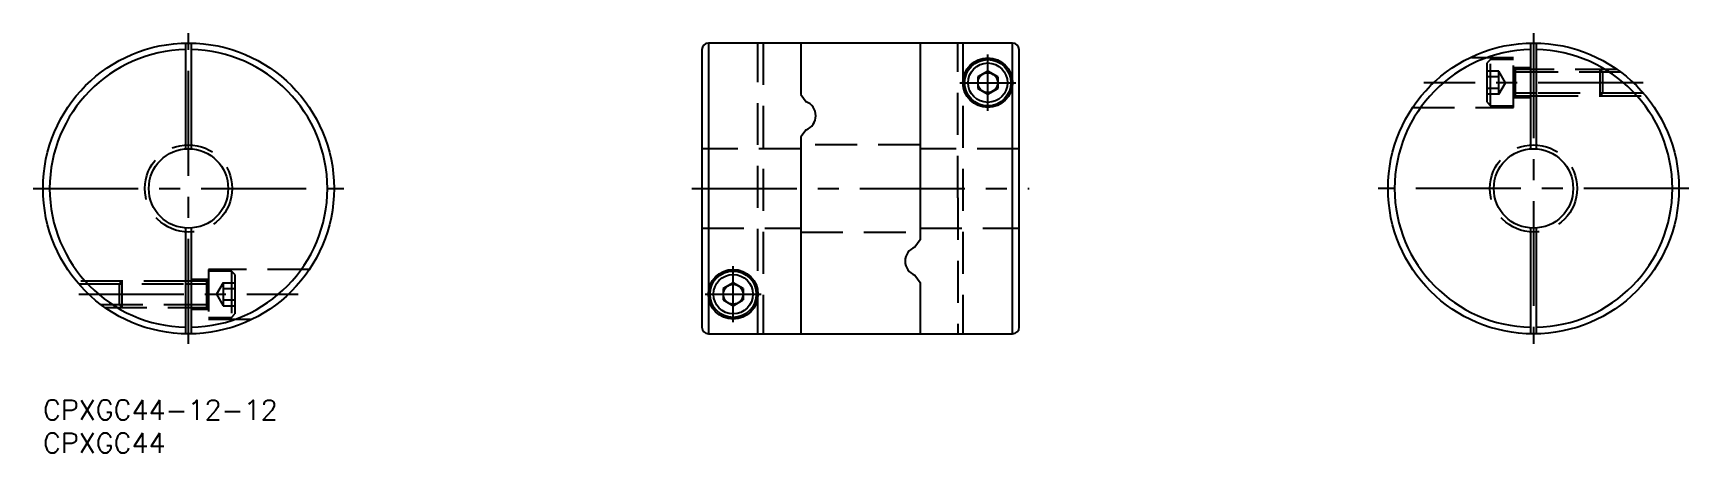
# Model space of a CAD drawing. Extents: x -1 to 249, y -8 to 56.
import ezdxf

# ---------------------------------------------------------------- set-up
doc = ezdxf.new("R2010")
doc.units = 0
doc.header["$LTSCALE"] = 0.5
doc.linetypes.add('CENTER', pattern=[50.8, 31.75, -6.35, 6.35, -6.35])
doc.linetypes.add('DASHED', pattern=[19.05, 12.7, -6.35])
for name, color, linetype in [('MSM_CENTER', 1, 'CENTER'), ('MSM_CONTINUOUS', 7, 'CONTINUOUS'), ('MSM_DASHED', 4, 'DASHED'), ('MSM_NARROW', 5, 'CONTINUOUS'), ('MSM_PART_NUMBER', 7, 'CONTINUOUS')]:
    doc.layers.add(name, color=color, linetype=linetype)
doc.styles.get("Standard").update_dxf_attribs({"font": 'txt.shx', "height": 3, "bigfont": 'bigfont.shx'})

# ---------------------------------------------------------------- blocks, each defined once
blk = doc.blocks.new('*U21')
at = {"layer": 'MSM_PART_NUMBER'}
blk.add_text('CPXGC44-12-12', height=3, dxfattribs=at).set_placement((0, -3))
blk = doc.blocks.new('*U22')
at = {"layer": 'MSM_PART_NUMBER'}
blk.add_text('CPXGC44', height=3, dxfattribs=at).set_placement((0, -8))

msp = doc.modelspace()

# ---------------------------------------------------------------- linework, layer by layer
at = {"layer": 'MSM_CENTER'}
for p, q in [((22, 8.5), (22, 55.5)), ((225.38, 55.5), (225.38, 8.5)), ((142.86, 43.75), (142.86, 52.25)), ((138.61, 48), (147.11, 48)), ((241.98, 48), (208.78, 48)), ((-1.5, 32), (45.5, 32)), ((98.11, 32), (149.11, 32)), ((248.88, 32), (201.88, 32)), ((104.36, 11.75), (104.36, 20.25)), ((5.4, 16), (38.6, 16)), ((100.11, 16), (108.61, 16))]:
    msp.add_line(p, q, dxfattribs=at)
at = {"layer": 'MSM_CONTINUOUS'}
for p, q in [((21.6, 37.99), (21.6, 54)), ((22.4, 54), (22.4, 37.99)), ((99.61, 53), (99.61, 11)), ((146.61, 54), (100.61, 54)), ((100.61, 54), (100.61, 10)), ((114.61, 54), (114.61, 46.21)), ((132.61, 54), (132.61, 24.21)), ((146.61, 10), (146.61, 54)), ((147.61, 11), (147.61, 53)), ((224.98, 37.99), (224.98, 54)), ((225.78, 54), (225.78, 37.99)), ((142.86, 49.73), (141.36, 48.87)), ((141.36, 48.87), (141.36, 47.13)), ((144.36, 48.87), (142.86, 49.73)), ((144.36, 48.87), (144.36, 47.13)), ((210.26, 47.98), (210.31, 48.03)), ((225.78, 50), (224.98, 50)), ((114.61, 46.21), (115.38, 45.11)), ((141.36, 47.13), (142.86, 46.27)), ((142.86, 46.27), (144.36, 47.13)), ((224.98, 46), (225.78, 46)), ((115.38, 40.89), (114.61, 39.79)), ((114.61, 39.79), (114.61, 10)), ((21.6, 10), (21.6, 26.01)), ((22.4, 26.01), (22.4, 10)), ((224.98, 10), (224.98, 26.01)), ((225.78, 26.01), (225.78, 10)), ((132.61, 24.21), (131.84, 23.11)), ((22.4, 18), (21.6, 18)), ((104.36, 17.73), (102.86, 16.87)), ((105.86, 16.87), (104.36, 17.73)), ((131.84, 18.89), (132.61, 17.79)), ((132.61, 17.79), (132.61, 10)), ((37.12, 16.02), (37.07, 15.97)), ((102.86, 16.87), (102.86, 15.13)), ((102.86, 15.13), (104.36, 14.27)), ((104.36, 14.27), (105.86, 15.13)), ((105.86, 16.87), (105.86, 15.13)), ((21.6, 14), (22.4, 14)), ((100.61, 10), (146.61, 10))]:
    msp.add_line(p, q, dxfattribs=at)
for centre, radius in [((22, 32), 22), ((225.38, 32), 22), ((142.86, 48), 3.75), ((142.86, 48), 3.5), ((142.86, 48), 2.98), ((142.86, 48), 1.5), ((22, 32), 6), ((225.38, 32), 6), ((104.36, 16), 3.75), ((104.36, 16), 3.5), ((104.36, 16), 2.98), ((104.36, 16), 1.5)]:
    msp.add_circle(centre, radius, dxfattribs=at)
for centre, radius, start, end in [((22, 32), 21, 91.0914, 268.9086), ((22, 32), 21, 271.0914, 88.9086), ((100.65, 52.96), 1.04, 92.0265, 177.9834), ((146.57, 52.96), 1.04, 2.0166, 87.9735), ((225.38, 32), 21, 91.0914, 268.9086), ((225.38, 32), 21, 271.0914, 88.9086), ((114.61, 43), 2.25, 290, 70), ((132.61, 21), 2.25, 110, 250), ((100.65, 11.04), 1.04, 182.0088, 267.9812), ((146.58, 11.04), 1.04, 271.9888, 358.0211)]:
    msp.add_arc(centre, radius, start, end, dxfattribs=at)
at = {"layer": 'MSM_DASHED'}
for p, q in [((108.11, 10), (108.11, 54)), ((108.91, 54), (108.91, 10)), ((138.31, 30.59), (138.31, 54)), ((139.11, 54), (139.11, 10)), ((222.38, 51.75), (215.68, 51.75)), ((218.9, 51.5), (218.38, 50.98)), ((218.38, 45.03), (218.38, 50.98)), ((222.38, 51.5), (218.9, 51.5)), ((218.9, 44.5), (218.9, 51.5)), ((222.38, 44.25), (222.38, 51.75)), ((224.98, 50.25), (222.38, 50.25)), ((220.13, 49.73), (218.38, 49.73)), ((220.13, 48.87), (218.38, 48.87)), ((220.13, 46.27), (220.13, 49.73)), ((221.13, 48), (220.13, 49.73)), ((220.13, 46.27), (221.13, 48)), ((224.98, 50), (222.38, 50)), ((222.38, 50), (222.63, 49.57)), ((222.63, 50), (222.63, 46)), ((224.98, 49.57), (222.63, 49.57)), ((238.03, 50), (225.78, 50)), ((238.62, 49.57), (225.78, 49.57)), ((235.88, 49.57), (235.45, 50)), ((235.45, 46), (235.45, 50)), ((235.88, 46.43), (235.88, 49.57)), ((220.13, 47.13), (218.38, 47.13)), ((220.13, 46.27), (218.38, 46.27)), ((222.38, 46), (222.63, 46.43)), ((222.38, 46), (224.98, 46)), ((222.38, 45.75), (224.98, 45.75)), ((224.98, 46.43), (222.63, 46.43)), ((241.98, 46.43), (225.78, 46.43)), ((225.78, 46), (242.35, 46)), ((235.45, 46), (235.88, 46.43)), ((207.1, 44.25), (222.38, 44.25)), ((218.38, 45.03), (218.9, 44.5)), ((218.9, 44.5), (222.38, 44.5)), ((114.61, 38), (99.61, 38)), ((132.61, 38.6), (114.61, 38.6)), ((147.61, 38), (132.61, 38)), ((138.31, 30.57), (138.31, 10)), ((99.61, 26), (114.61, 26)), ((114.61, 25.4), (132.61, 25.4)), ((132.61, 26), (147.61, 26)), ((21.6, 18), (5.03, 18)), ((5.39, 17.57), (21.6, 17.57)), ((11.93, 18), (11.5, 17.57)), ((11.5, 17.57), (11.5, 14.43)), ((11.93, 18), (11.93, 14)), ((25, 18.25), (22.4, 18.25)), ((25, 18), (22.4, 18)), ((22.4, 17.57), (24.75, 17.57)), ((24.75, 14), (24.75, 18)), ((25, 18), (24.75, 17.57)), ((40.27, 19.75), (25, 19.75)), ((25, 19.75), (25, 12.25)), ((28.48, 19.5), (25, 19.5)), ((27.25, 17.73), (26.25, 16)), ((27.25, 17.73), (29, 17.73)), ((27.25, 17.73), (27.25, 14.27)), ((29, 18.98), (28.48, 19.5)), ((28.48, 19.5), (28.48, 12.5)), ((29, 18.98), (29, 13.03)), ((26.25, 16), (27.25, 14.27)), ((27.25, 16.87), (29, 16.87)), ((27.25, 15.13), (29, 15.13)), ((8.76, 14.43), (21.6, 14.43)), ((9.35, 14), (21.6, 14)), ((11.5, 14.43), (11.93, 14)), ((22.4, 14.43), (24.75, 14.43)), ((22.4, 14), (25, 14)), ((22.4, 13.75), (25, 13.75)), ((25, 14), (24.75, 14.43)), ((27.25, 14.27), (29, 14.27)), ((28.48, 12.5), (29, 13.03)), ((25, 12.5), (28.48, 12.5)), ((25, 12.25), (31.69, 12.25))]:
    msp.add_line(p, q, dxfattribs=at)
for centre in [(22, 32), (225.38, 32)]:
    msp.add_circle(centre, 6.6, dxfattribs=at)
at = {"layer": 'MSM_NARROW'}
for p, q in [((225.78, 49.57), (224.98, 49.57)), ((225.78, 46.43), (224.98, 46.43)), ((21.6, 17.57), (22.4, 17.57)), ((21.6, 14.43), (22.4, 14.43))]:
    msp.add_line(p, q, dxfattribs=at)

# ---------------------------------------------------------------- block references
at = {"layer": 'MSM_CONTINUOUS'}
for name in ['*U21', '*U22']:
    msp.add_blockref(name, (0, 0), dxfattribs=at)

doc.saveas('drawing.dxf')
